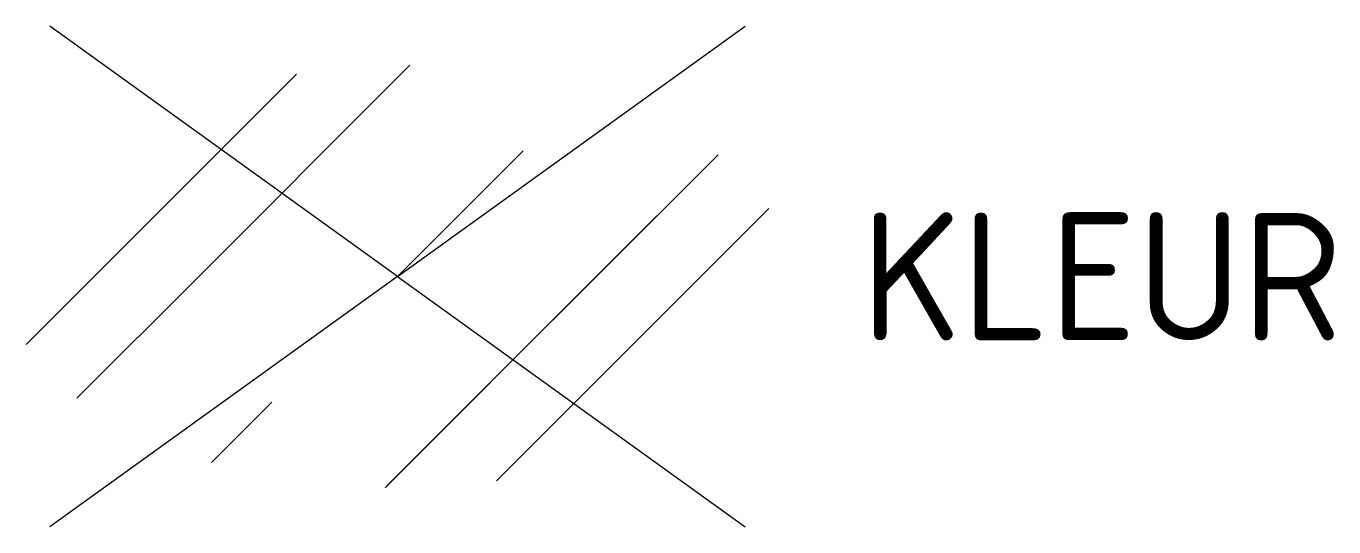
# Model space of a CAD drawing. Header units: metres. Extents: x -5.2 to 13.2, y -3.5 to 3.5.
import ezdxf
from ezdxf.enums import TextEntityAlignment as Align

# ---------------------------------------------------------------- set-up
doc = ezdxf.new("R2010")
doc.units = ezdxf.units.M
doc.styles.add('NLCS-ISO', font='NLCS-ISO.ttf')

msp = doc.modelspace()

# ---------------------------------------------------------------- linework, layer by layer
for p, q in [((0, 0), (-4.895, 3.524)), ((0, 0), (4.895, 3.524)), ((0, 2.8), (0.174, 2.974)), ((-4.271, 0), (-1.421, 2.85)), ((-2.8, 0), (0, 2.8)), ((-0.148, -2.948), (4.515, 1.715)), ((0, 0), (1.768, 1.768)), ((2.8, 0), (4.515, 1.715)), ((4.271, 0), (5.23, 0.959)), ((-5.23, -0.959), (-4.271, 0)), ((0, 0), (-4.895, -3.524)), ((-4.515, -1.715), (-2.8, 0)), ((-0.173, -2.974), (2.8, 0)), ((0, 0), (4.895, -3.524)), ((1.392, -2.879), (4.271, 0)), ((-2.619, -2.619), (-1.768, -1.768))]:
    msp.add_line(p, q)

# ---------------------------------------------------------------- texts
at = {"style": 'NLCS-ISO'}
msp.add_attdef('KLEUR', text='', height=1.8, dxfattribs=at).set_placement((6.525, 0), align=Align.MIDDLE_LEFT)

doc.saveas('drawing.dxf')
